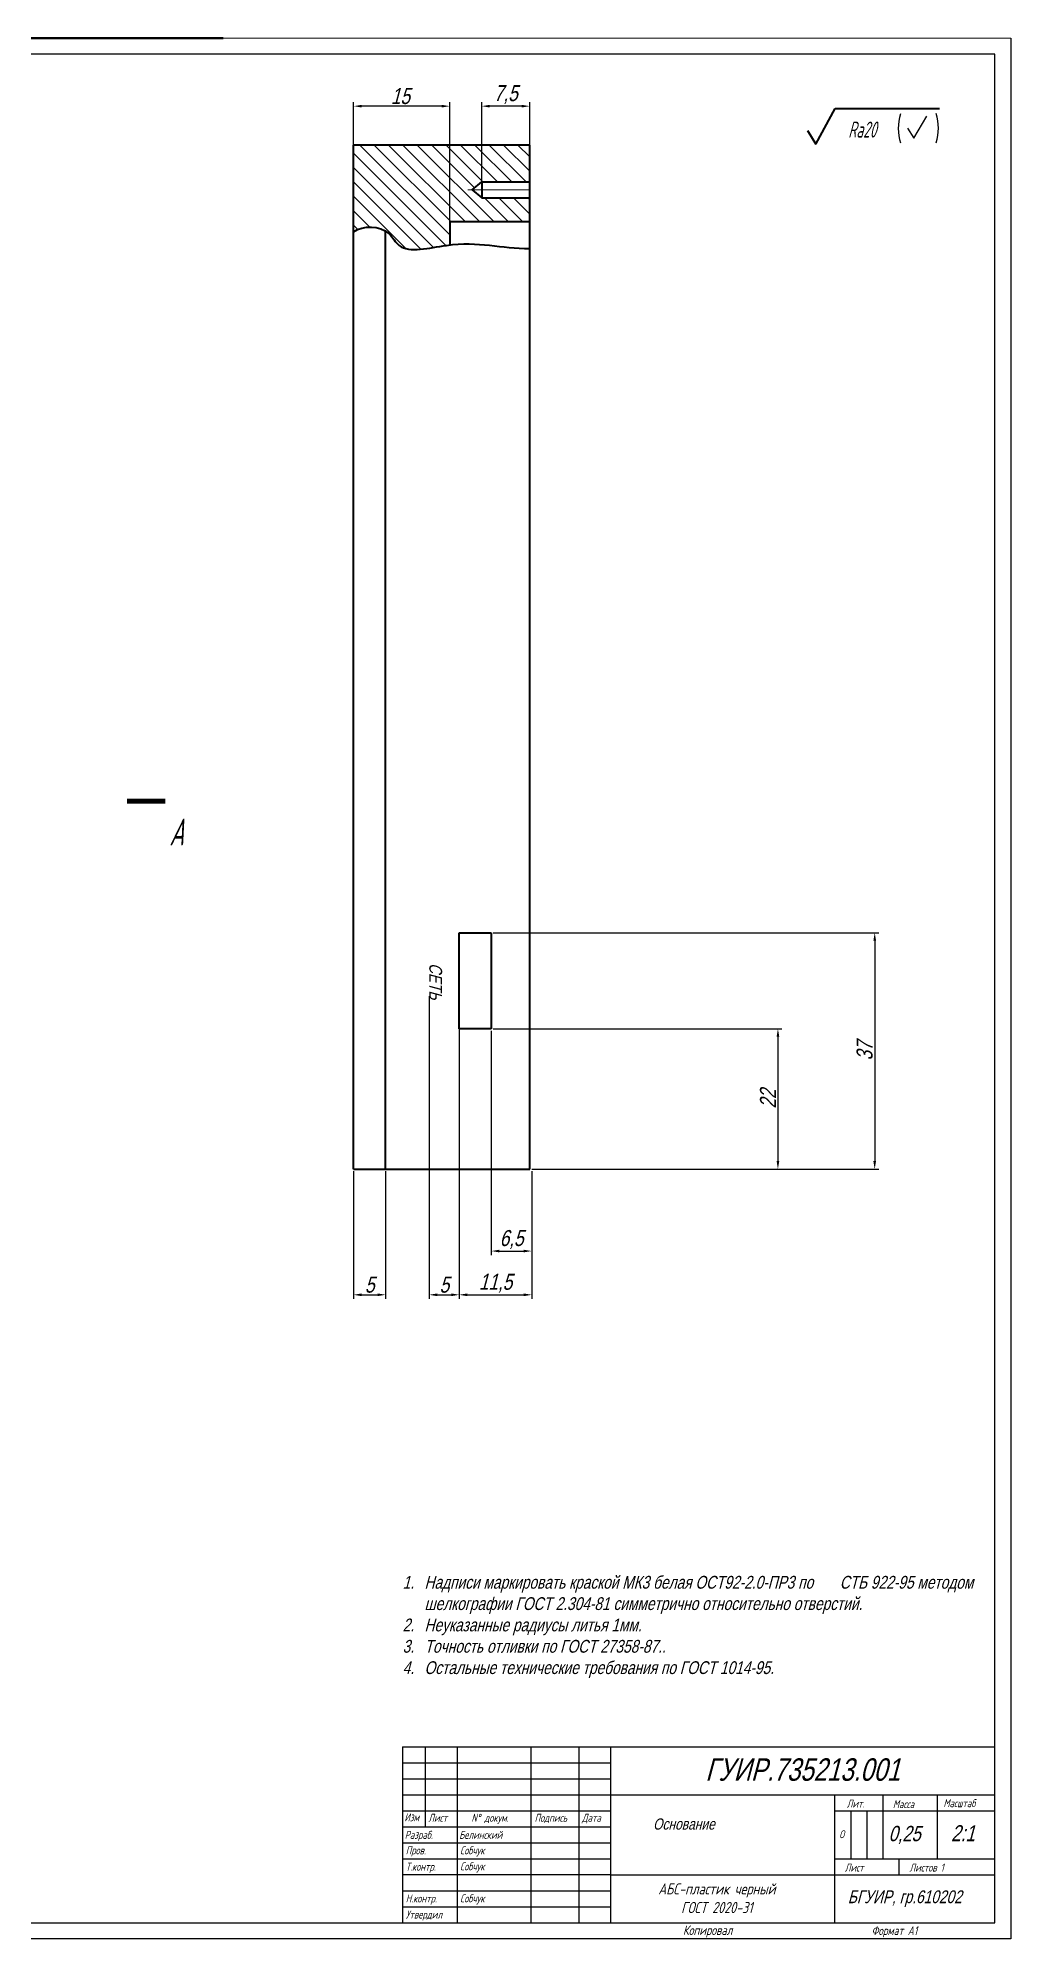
# Model space of a CAD drawing. Header units: millimetres. Extents: x 4478846 to 4492776, y 3796523 to 3799112.
# Drawn here: x 4484478 to 4484782, y 3797671 to 3798265 of the extents above; entities that cross this region are included whole.
import ezdxf

# ---------------------------------------------------------------- set-up
doc = ezdxf.new("R2010")
doc.units = ezdxf.units.MM
doc.linetypes.add('CENTER2', pattern=[28.575, 19.05, -3.175, 3.175, -3.175])
doc.layers.get('0').update_dxf_attribs({"lineweight": 25})
doc.layers.get('Defpoints').update_dxf_attribs({"color": 5})
for name, color, linetype, lineweight in [('1', 1, 'Continuous', 40), ('2', 3, 'CENTER2', 20), ('dim', 7, 'Continuous', 20), ('TXT', 220, 'Continuous', 20), ('Рамка', 7, 'Continuous', 60)]:
    doc.layers.add(name, color=color, linetype=linetype, lineweight=lineweight)
for name, color, linetype in [('MultiLayer', 9, 'Continuous'), ('RAHMEN025', 7, 'Continuous'), ('Title', 7, 'Continuous'), ('Текст', 4, 'Continuous')]:
    doc.layers.add(name, color=color, linetype=linetype)
doc.styles.add('5', font='gostw.shx', dxfattribs={"width": 0.75, "oblique": 15, "height": 5})
doc.styles.add('7', font='gostw.shx', dxfattribs={"width": 0.75, "oblique": 15, "height": 7})
doc.styles.add('ESKD', font='standarteskd.shx', dxfattribs={"width": 0.8, "oblique": 15})
doc.styles.get("Standard").update_dxf_attribs({"font": 'arial.ttf'})
doc.styles.add('стиль рамки', font='romans.shx', dxfattribs={"width": 0.75, "oblique": 15, "height": 3.5})
doc.styles.add('стиль1', font='romans.shx', dxfattribs={"width": 0.75, "oblique": 15, "height": 3.5})
doc.dimstyles.new('ISO-25', dxfattribs={"dimtxt": 2.5, "dimasz": 2.5, "dimexe": 1.25, "dimexo": 0.625, "dimtad": 1, "dimtxsty": 'Standard', "dimcen": 2.5, "dimadec": 0, "dimazin": 0, "dimtfac": 1, "dimtmove": 0, "dimatfit": 3, "dimfxl": 1, "dimarcsym": 0})

# ---------------------------------------------------------------- blocks, each defined once
blk = doc.blocks.new('*D422')
at = {"layer": 'Defpoints', "color": 0, "transparency": 16777216}
for p in [(4484619.47, 3797984.94), (4484631.47, 3797911.07), (4484739.22, 3797911.07)]:
    blk.add_point(p, dxfattribs=at)
at = {"layer": 'dim', "color": 0, "lineweight": -2, "transparency": 16777216}
for p, q in [((4484620.1, 3797984.94), (4484740.47, 3797984.94)), ((4484739.22, 3797982.44), (4484739.22, 3797913.57)), ((4484632.1, 3797911.07), (4484740.47, 3797911.07))]:
    blk.add_line(p, q, dxfattribs=at)
at = {"layer": 'dim', "color": 0, "transparency": 16777216}
for points in [[(4484738.8, 3797982.44), (4484739.64, 3797982.44), (4484739.22, 3797984.94)], [(4484738.8, 3797913.57), (4484739.64, 3797913.57), (4484739.22, 3797911.07)]]:
    blk.add_solid(points, dxfattribs=at)
at = {"layer": 'dim', "color": 0, "transparency": 16777216, "insert": (4484736.09, 3797948.01), "char_height": 2.5, "attachment_point": 5, "rotation": 90, "style": 'ESKD'}
blk.add_mtext('{\\H2x;37}', dxfattribs=at)
blk = doc.blocks.new('*D423')
at = {"layer": 'Defpoints', "color": 0, "transparency": 16777216}
for p in [(4484619.47, 3797954.94), (4484631.47, 3797911.07), (4484708.99, 3797911.07)]:
    blk.add_point(p, dxfattribs=at)
at = {"layer": 'dim', "color": 0, "lineweight": -2, "transparency": 16777216}
for p, q in [((4484620.1, 3797954.94), (4484710.24, 3797954.94)), ((4484708.99, 3797952.44), (4484708.99, 3797913.57)), ((4484632.1, 3797911.07), (4484710.24, 3797911.07))]:
    blk.add_line(p, q, dxfattribs=at)
at = {"layer": 'dim', "color": 0, "transparency": 16777216}
for points in [[(4484708.58, 3797952.44), (4484709.41, 3797952.44), (4484708.99, 3797954.94)], [(4484708.58, 3797913.57), (4484709.41, 3797913.57), (4484708.99, 3797911.07)]]:
    blk.add_solid(points, dxfattribs=at)
at = {"layer": 'dim', "color": 0, "transparency": 16777216, "insert": (4484705.87, 3797933.01), "char_height": 2.5, "attachment_point": 5, "rotation": 90, "style": 'ESKD'}
blk.add_mtext('{\\H2x;22}', dxfattribs=at)
blk = doc.blocks.new('*D424')
at = {"layer": 'Defpoints', "color": 0, "transparency": 16777216}
for p in [(4484609.47, 3797954.94), (4484632.1, 3797911.07), (4484632.1, 3797871.8)]:
    blk.add_point(p, dxfattribs=at)
at = {"layer": 'dim', "color": 0, "lineweight": -2, "transparency": 16777216}
for p, q in [((4484609.47, 3797954.32), (4484609.47, 3797870.55)), ((4484632.1, 3797910.44), (4484632.1, 3797870.55)), ((4484611.97, 3797871.8), (4484629.6, 3797871.8))]:
    blk.add_line(p, q, dxfattribs=at)
at = {"layer": 'dim', "color": 0, "transparency": 16777216}
for points in [[(4484611.97, 3797872.22), (4484611.97, 3797871.38), (4484609.47, 3797871.8)], [(4484629.6, 3797872.22), (4484629.6, 3797871.38), (4484632.1, 3797871.8)]]:
    blk.add_solid(points, dxfattribs=at)
at = {"layer": 'dim', "color": 0, "transparency": 16777216, "insert": (4484620.78, 3797875.4), "char_height": 2.5, "attachment_point": 5, "style": 'ESKD'}
blk.add_mtext('{\\H2x;11,5}', dxfattribs=at)
blk = doc.blocks.new('*D425')
at = {"layer": 'Defpoints', "color": 0, "transparency": 16777216}
for p in [(4484619.47, 3797954.94), (4484632.1, 3797911.07), (4484632.1, 3797885.47)]:
    blk.add_point(p, dxfattribs=at)
at = {"layer": 'dim', "color": 0, "lineweight": -2, "transparency": 16777216}
for p, q in [((4484619.47, 3797954.32), (4484619.47, 3797884.22)), ((4484632.1, 3797910.44), (4484632.1, 3797884.22)), ((4484621.97, 3797885.47), (4484629.6, 3797885.47))]:
    blk.add_line(p, q, dxfattribs=at)
at = {"layer": 'dim', "color": 0, "transparency": 16777216}
for points in [[(4484621.97, 3797885.89), (4484621.97, 3797885.05), (4484619.47, 3797885.47)], [(4484629.6, 3797885.89), (4484629.6, 3797885.05), (4484632.1, 3797885.47)]]:
    blk.add_solid(points, dxfattribs=at)
at = {"layer": 'dim', "color": 0, "transparency": 16777216, "insert": (4484625.78, 3797889.07), "char_height": 2.5, "attachment_point": 5, "style": 'ESKD'}
blk.add_mtext('{\\H2x;6,5}', dxfattribs=at)
blk = doc.blocks.new('*D426')
at = {"layer": 'Defpoints', "color": 0, "transparency": 16777216}
for p in [(4484600.11, 3797965.76), (4484609.47, 3797969.94), (4484609.47, 3797871.8)]:
    blk.add_point(p, dxfattribs=at)
at = {"layer": 'dim', "color": 0, "lineweight": -2, "transparency": 16777216}
for p, q in [((4484600.11, 3797965.13), (4484600.11, 3797870.55)), ((4484609.47, 3797969.32), (4484609.47, 3797870.55)), ((4484602.61, 3797871.8), (4484606.97, 3797871.8))]:
    blk.add_line(p, q, dxfattribs=at)
at = {"layer": 'dim', "color": 0, "transparency": 16777216}
for points in [[(4484602.61, 3797872.22), (4484602.61, 3797871.38), (4484600.11, 3797871.8)], [(4484606.97, 3797872.22), (4484606.97, 3797871.38), (4484609.47, 3797871.8)]]:
    blk.add_solid(points, dxfattribs=at)
at = {"layer": 'dim', "color": 0, "transparency": 16777216, "insert": (4484604.79, 3797874.93), "char_height": 2.5, "attachment_point": 5, "style": 'ESKD'}
blk.add_mtext('{\\H2x;5}', dxfattribs=at)
blk = doc.blocks.new('*D427')
at = {"layer": 'Defpoints', "color": 0, "transparency": 16777216}
for p in [(4484576.47, 3797911.07), (4484586.47, 3797911.07), (4484586.47, 3797871.8)]:
    blk.add_point(p, dxfattribs=at)
at = {"layer": 'dim', "color": 0, "lineweight": -2, "transparency": 16777216}
for p, q in [((4484576.47, 3797910.44), (4484576.47, 3797870.55)), ((4484586.47, 3797910.44), (4484586.47, 3797870.55)), ((4484578.97, 3797871.8), (4484583.97, 3797871.8))]:
    blk.add_line(p, q, dxfattribs=at)
at = {"layer": 'dim', "color": 0, "transparency": 16777216}
for points in [[(4484578.97, 3797872.22), (4484578.97, 3797871.38), (4484576.47, 3797871.8)], [(4484583.97, 3797872.22), (4484583.97, 3797871.38), (4484586.47, 3797871.8)]]:
    blk.add_solid(points, dxfattribs=at)
at = {"layer": 'dim', "color": 0, "transparency": 16777216, "insert": (4484581.47, 3797874.93), "char_height": 2.5, "attachment_point": 5, "style": 'ESKD'}
blk.add_mtext('{\\H2x;5}', dxfattribs=at)
blk = doc.blocks.new('*D447')
at = {"layer": 'Defpoints', "color": 0, "transparency": 16777216}
for p in [(4484576.47, 3798243.21), (4484576.47, 3798203.99), (4484606.47, 3798203.46)]:
    blk.add_point(p, dxfattribs=at)
at = {"layer": 'dim', "color": 0, "lineweight": -2, "transparency": 16777216}
for p, q in [((4484576.47, 3798204.62), (4484576.47, 3798244.46)), ((4484606.47, 3798204.09), (4484606.47, 3798244.46)), ((4484603.97, 3798243.21), (4484578.97, 3798243.21))]:
    blk.add_line(p, q, dxfattribs=at)
at = {"layer": 'dim', "color": 0, "transparency": 16777216}
for points in [[(4484578.97, 3798243.63), (4484578.97, 3798242.8), (4484576.47, 3798243.21)], [(4484603.97, 3798243.63), (4484603.97, 3798242.8), (4484606.47, 3798243.21)]]:
    blk.add_solid(points, dxfattribs=at)
at = {"layer": 'dim', "color": 0, "transparency": 16777216, "insert": (4484591.07, 3798246.34), "char_height": 2.5, "attachment_point": 5, "style": 'ESKD'}
blk.add_mtext('{\\H2x;15}', dxfattribs=at)
blk = doc.blocks.new('*D448')
at = {"layer": 'Defpoints', "color": 0, "transparency": 16777216}
for p in [(4484616.47, 3798243.21), (4484616.47, 3798217.05), (4484631.47, 3798217.05)]:
    blk.add_point(p, dxfattribs=at)
at = {"layer": 'dim', "color": 0, "lineweight": -2, "transparency": 16777216}
for p, q in [((4484616.47, 3798217.67), (4484616.47, 3798244.46)), ((4484631.47, 3798217.67), (4484631.47, 3798244.46)), ((4484628.97, 3798243.21), (4484618.97, 3798243.21))]:
    blk.add_line(p, q, dxfattribs=at)
at = {"layer": 'dim', "color": 0, "transparency": 16777216}
for points in [[(4484618.97, 3798243.63), (4484618.97, 3798242.8), (4484616.47, 3798243.21)], [(4484628.97, 3798243.63), (4484628.97, 3798242.8), (4484631.47, 3798243.21)]]:
    blk.add_solid(points, dxfattribs=at)
at = {"layer": 'dim', "color": 0, "transparency": 16777216, "insert": (4484623.97, 3798246.82), "char_height": 2.5, "attachment_point": 5, "style": 'ESKD'}
blk.add_mtext('{\\H2x;7,5}', dxfattribs=at)

msp = doc.modelspace()

# ---------------------------------------------------------------- hatches: boundary and pattern name
at = {"transparency": 33554687}
h = msp.add_hatch(dxfattribs=at)
h.set_pattern_fill('ANSI31', color=256, angle=90)
h.set_pattern_definition([(135, (4484377.3277, 3797758.624), (-2.245064, -2.245064), [])])
edge = h.paths.add_edge_path()
edge.add_line((4484606.47024, 3798207.06882), (4484631.47024, 3798207.06882))
edge.add_line((4484631.47024, 3798207.06882), (4484631.47024, 3798214.5466))
edge.add_line((4484631.47024, 3798214.5466), (4484616.47024, 3798214.5466))
edge.add_line((4484616.47024, 3798214.5466), (4484613.47024, 3798217.04882))
edge.add_line((4484613.47024, 3798217.04882), (4484616.47024, 3798219.55105))
edge.add_line((4484616.47024, 3798219.55105), (4484631.47024, 3798219.55105))
edge.add_line((4484631.47024, 3798219.55105), (4484631.47024, 3798231.06882))
edge.add_line((4484631.47024, 3798231.06882), (4484576.47024, 3798231.06882))
edge.add_line((4484576.47024, 3798231.06882), (4484576.47024, 3798203.99444))
edge.add_spline(control_points=[(4484576.47024, 3798203.99444), (4484579.37385, 3798205.93726), (4484586.67435, 3798206.23781), (4484591.50855, 3798196.5672), (4484600.55638, 3798199.10212), (4484606.13363, 3798199.81582), (4484606.47024, 3798199.85531)], knot_values=[0, 0, 0, 0, 13.768027562, 19.063158837, 33.053453953, 33.963044854, 33.963044854, 33.963044854, 33.963044854], degree=3, periodic=0)
edge.add_line((4484606.47024, 3798199.85531), (4484606.47024, 3798207.06882))

# ---------------------------------------------------------------- linework, layer by layer
for p, q in [((4484776.77537, 3798259.5109), (4483961.77537, 3798259.5109)), ((4484776.77537, 3797675.5109), (4484776.77537, 3798259.5109)), ((4484751.44961, 3798233.25359), (4484755.52558, 3798240.0703)), ((4484751.44961, 3798233.25359), (4484755.52558, 3798240.0703)), ((4484749.46698, 3798236.31014), (4484751.44961, 3798233.25359)), ((4484749.46698, 3798236.31014), (4484751.44961, 3798233.25359)), ((4484591.77537, 3797725.5109), (4484656.77537, 3797725.5109)), ((4484591.77537, 3797720.5109), (4484656.77537, 3797720.5109)), ((4484591.77537, 3797715.5109), (4484656.77537, 3797715.5109)), ((4484731.77537, 3797710.5109), (4484731.77537, 3797695.5109)), ((4484736.77537, 3797710.5109), (4484736.77537, 3797695.5109)), ((4484591.77537, 3797700.5109), (4484656.77537, 3797700.5109)), ((4484591.77537, 3797695.5109), (4484656.77537, 3797695.5109)), ((4484656.77537, 3797690.5109), (4484591.77537, 3797690.5109)), ((4484591.77537, 3797685.5109), (4484656.77537, 3797685.5109)), ((4484591.77537, 3797680.5109), (4484656.77537, 3797680.5109)), ((4483961.77537, 3797675.5109), (4484776.77537, 3797675.5109))]:
    msp.add_line(p, q)
for points in [[(4484591.77537, 3797730.5109), (4484776.77537, 3797730.5109)], [(4484591.77537, 3797730.5109), (4484591.77537, 3797675.5109)], [(4484598.77537, 3797730.5109), (4484598.77537, 3797705.5109)], [(4484608.77537, 3797730.5109), (4484608.77537, 3797675.5109)], [(4484631.77537, 3797730.5109), (4484631.77537, 3797675.5109)], [(4484646.77537, 3797730.5109), (4484646.77537, 3797675.5109)], [(4484656.77537, 3797675.5109), (4484656.77537, 3797730.5109)], [(4484656.77537, 3797715.5109), (4484776.77537, 3797715.5109)], [(4484726.77537, 3797675.5109), (4484726.77537, 3797715.5109)], [(4484741.77537, 3797715.5109), (4484741.77537, 3797696.5109), (4484741.77537, 3797695.5109)], [(4484758.77537, 3797715.5109), (4484758.77537, 3797695.5109)], [(4484591.77537, 3797710.5109), (4484656.77537, 3797710.5109)], [(4484726.77537, 3797710.5109), (4484776.77537, 3797710.5109)], [(4484591.77537, 3797705.5109), (4484656.77537, 3797705.5109)], [(4484726.77537, 3797695.5109), (4484776.77537, 3797695.5109)], [(4484746.77537, 3797695.5109), (4484746.77537, 3797690.5109)], [(4484656.77537, 3797690.5109), (4484776.77537, 3797690.5109)]]:
    msp.add_lwpolyline(points)
for centre, start, end in [((4484761.52267, 3798236.27398), 162.26567195, 197.73432805), ((4484761.52267, 3798236.27398), 162.26567195, 197.73432805), ((4484744.13626, 3798236.34258), 342.26567195, 17.73432805)]:
    msp.add_arc(centre, 14.95796, start, end)
at = {"layer": '1'}
for p, q in [((4484720.81534, 3798231.37263), (4484726.84815, 3798242.51014)), ((4484720.81534, 3798231.37263), (4484726.84815, 3798242.51014)), ((4484726.84815, 3798242.51014), (4484759.45052, 3798242.51014)), ((4484718.24558, 3798235.65557), (4484720.81534, 3798231.37263)), ((4484718.24558, 3798235.65557), (4484720.81534, 3798231.37263)), ((4484576.47024, 3797911.06882), (4484576.47024, 3798231.06882)), ((4484631.47024, 3798231.06882), (4484576.47024, 3798231.06882)), ((4484631.47024, 3797911.06882), (4484631.47024, 3798231.06882)), ((4484613.47024, 3798217.04882), (4484616.47024, 3798219.55105)), ((4484613.47024, 3798217.04882), (4484616.47024, 3798214.5466)), ((4484616.47024, 3798219.55105), (4484631.47024, 3798219.55105)), ((4484616.47024, 3798219.55105), (4484616.47024, 3798214.5466)), ((4484616.47024, 3798214.5466), (4484631.47024, 3798214.5466)), ((4484586.47024, 3797911.06882), (4484586.47024, 3798204.16986)), ((4484631.47024, 3798207.06882), (4484606.47024, 3798207.06882)), ((4484606.47024, 3798207.06882), (4484606.47024, 3798199.85531)), ((4484609.47024, 3797954.94484), (4484609.47024, 3797984.94484)), ((4484609.47024, 3797984.94484), (4484619.47024, 3797984.94484)), ((4484619.47024, 3797984.94484), (4484619.47024, 3797954.94484)), ((4484619.47024, 3797954.94484), (4484609.47024, 3797954.94484)), ((4484576.47024, 3797911.06882), (4484631.47024, 3797911.06882)), ((4484576.47024, 3797911.06882), (4484586.47024, 3797911.06882))]:
    msp.add_line(p, q, dxfattribs=at)
at = {"layer": '1', "const_width": 1.596, "flags": 128}
msp.add_lwpolyline([(4484505.63859, 3798026.06882), (4484517.63859, 3798026.06882)], dxfattribs=at)
at = {"layer": '1', "flags": 128}
msp.add_lwpolyline([(4484514.9912, 3798026.06882, 0, 1.596, 0), (4484514.9912, 3798021.26882, 0, 0, 0), (4484514.9912, 3798008.06882, 0, 0, 0)], format="xyseb", dxfattribs=at)
at = {"layer": '1'}
msp.add_open_spline([(4484576.47024, 3798203.99444), (4484579.37385, 3798205.93726), (4484586.67435, 3798206.23781), (4484591.50855, 3798196.5672), (4484612.35377, 3798202.40738), (4484622.41654, 3798198.72616), (4484631.47024, 3798198.69931)], degree=3, knots=[0, 0, 0, 0, 13.768027562, 19.063158837, 33.053453953, 60.295131276, 60.295131276, 60.295131276, 60.295131276], dxfattribs=at)
at = {"layer": '2'}
msp.add_line((4484612.12571, 3798217.04882), (4484633.47024, 3798217.04882), dxfattribs=at)
at = {"layer": 'RAHMEN025'}
for p, q in [((4484781.77537, 3798264.5109), (4484781.77537, 3797670.5109)), ((4484781.77537, 3797670.5109), (4483941.77537, 3797670.5109))]:
    msp.add_line(p, q, dxfattribs=at)
at = {"layer": 'TXT'}
msp.add_line((4484535.77537, 3798264.5109), (4484781.77537, 3798264.5109), dxfattribs=at)
at = {"layer": 'Рамка'}
msp.add_line((4483941.77537, 3798264.5109), (4484535.77537, 3798264.5109), dxfattribs=at)

# ---------------------------------------------------------------- texts
at = {"insert": (4484735.32397, 3798235.90993), "char_height": 5, "attachment_point": 5, "style": '5'}
msp.add_mtext('Ra20', dxfattribs=at)
at = {"width": 105.9279495, "attachment_point": 1, "style": 'ESKD'}
for s, insert, char_height in [('\\pxt1;    {\\H0.7x;Основание }', (4484664.05534, 3797708.18615), 5), ('БГУИР, гр.610202 ', (4484730.82447, 3797685.69772), 4)]:
    msp.add_mtext(s, dxfattribs=dict(at, insert=insert, char_height=char_height))
at = {"attachment_point": 1, "style": 'ESKD'}
for s, insert, char_height in [('0,25\\P ', (4484743.56584, 3797705.85727), 4.8), ('2:1 ', (4484763.07494, 3797706.07015), 5)]:
    msp.add_mtext_dynamic_manual_height_columns(s, width=101.2474268, gutter_width=20, heights=[0], dxfattribs=dict(at, insert=insert, char_height=char_height))
at = {"color": 7, "lineweight": 20, "insert": (4484653.52073, 3797687.9117), "char_height": 3.5, "width": 72.760914, "attachment_point": 1, "style": 'стиль рамки'}
msp.add_mtext('\\pxqc;АБС-пластик черный \\PГОСТ 2020-31', dxfattribs=at)
at = {"layer": '1', "style": '7', "oblique": 15, "width": 0.75}
msp.add_text('А', height=8.4, dxfattribs=at).set_placement((4484518.89333, 3798012.20994))
at = {"layer": 'MultiLayer', "lineweight": -2, "insert": (4484604.10948, 3797979.4603), "char_height": 4, "attachment_point": 1, "rotation": 270, "style": 'ESKD'}
msp.add_mtext_dynamic_manual_height_columns('\\A1;\\pxi-1.7082,l2.7082,t2.7082;СЕТЬ', width=187.5961338, gutter_width=50, heights=[52], dxfattribs=at)
at = {"layer": 'MultiLayer', "lineweight": -2, "insert": (4484587.77537, 3797783.96901), "char_height": 4, "attachment_point": 1, "style": 'ESKD'}
msp.add_mtext_dynamic_manual_height_columns('\\A1;\\pxi-1.7082,l2.7082,t2.7082,12;1.^IНадписи маркировать краской МК3 белая ОСТ92-2.0-ПР3 по       СТБ 922-95 методом шелкографии ГОСТ 2.304-81 симметрично относительно отверстий.\\P2.^IНеуказанные радиусы литья 1мм.\\P3.^IТочность отливки по ГОСТ 27358-87..\\P{\\A0;4.^IОстальные технические требования по ГОСТ 1014-95.}', width=187.5961338, gutter_width=50, heights=[52], dxfattribs=at)
at = {"layer": 'Title', "insert": (4484716.74569, 3797723.40581), "char_height": 7, "attachment_point": 5, "style": 'ESKD'}
msp.add_mtext_dynamic_manual_height_columns('ГУИР.735213.001 ', width=101.2474268, gutter_width=20, heights=[0], dxfattribs=at)
at = {"layer": 'Текст', "style": 'стиль1', "oblique": 15, "width": 0.75}
for s, height, p in [('Изм', 2.5, (4484592.32049, 3797707.27858)), ('Лист', 2.5, (4484599.79626, 3797707.12827)), ('N%%d докум. ', 2.5, (4484613.25222, 3797707.12827)), ('Подпись', 2.5, (4484632.99534, 3797707.12827)), ('Дата', 2.5, (4484647.78354, 3797707.12827)), ('Лит.', 2.5, (4484730.49333, 3797711.57609)), ('Масса', 2.5, (4484744.89485, 3797711.40496)), ('Масштаб', 2.5, (4484760.67578, 3797711.69316)), ('Разраб.', 2.5, (4484592.43666, 3797701.79431)), ('Белинский', 2.5, (4484609.43666, 3797701.79431)), ('О  ', 2.5, (4484728.1617, 3797701.99745)), ('Пров.', 2.5, (4484592.73756, 3797696.96219)), ('Собчук', 2.5, (4484609.73756, 3797696.96219)), ('Т.контр.', 2.5, (4484592.73756, 3797691.84506)), ('Собчук', 2.5, (4484609.73756, 3797691.96219)), ('Лист   ', 2.5, (4484729.86783, 3797691.57609)), ('Листов 1', 2.5, (4484750.07611, 3797691.57609)), ('Н.контр.', 2.5, (4484592.73756, 3797681.92284)), ('Собчук', 2.5, (4484609.73756, 3797681.96219)), ('Утвердил', 2.5, (4484592.73756, 3797676.90323)), ('Копировал', 3, (4484679.3109, 3797671.7609)), ('Формат А1', 2.75, (4484738.23947, 3797671.7609))]:
    msp.add_text(s, height=height, dxfattribs=at).set_placement(p)

# ---------------------------------------------------------------- dimensions: what is measured, and where the dimension line sits
at = {"layer": 'dim'}
dim = msp.add_linear_dim(base=(4484576.47024, 3798243.2149), p1=(4484606.47024, 3798203.46207), p2=(4484576.47024, 3798203.99444), text='{\\H2x;15}', dimstyle='ISO-25', override={"dimtxsty": 'ESKD'}, dxfattribs=at)
dim.commit()
dim.dimension.update_dxf_attribs({"geometry": '*D447', "text_midpoint": (4484591.07242, 3798243.2149), "dimtype": 160})
for base, p1, p2, text, picture, middle in [((4484616.47024, 3798243.2149), (4484631.47024, 3798217.04882), (4484616.47024, 3798217.04882), '{\\H2x;7,5}', '*D448', (4484623.97024, 3798246.81609)), ((4484609.47024, 3797871.80012), (4484600.10948, 3797965.7599), (4484609.47024, 3797969.94484), '{\\H2x;5}', '*D426', (4484604.78986, 3797874.92512)), ((4484632.09524, 3797871.80012), (4484609.47024, 3797954.94484), (4484632.09524, 3797911.06882), '{\\H2x;11,5}', '*D424', (4484620.78274, 3797875.40131)), ((4484632.09524, 3797885.47103), (4484619.47024, 3797954.94484), (4484632.09524, 3797911.06882), '{\\H2x;6,5}', '*D425', (4484625.78274, 3797889.07222)), ((4484586.47024, 3797871.80012), (4484576.47024, 3797911.06882), (4484586.47024, 3797911.06882), '{\\H2x;5}', '*D427', (4484581.47024, 3797874.92512))]:
    dim = msp.add_linear_dim(base=base, p1=p1, p2=p2, text=text, dimstyle='ISO-25', override={"dimtxsty": 'ESKD'}, dxfattribs=at)
    dim.commit()
    dim.dimension.update_dxf_attribs({"geometry": picture, "text_midpoint": middle})
dim = msp.add_linear_dim(base=(4484739.21974, 3797911.06882), p1=(4484619.47024, 3797984.94484), p2=(4484631.47024, 3797911.06882), angle=90, text='{\\H2x;37}', dimstyle='ISO-25', override={"dimtxsty": 'ESKD'}, dxfattribs=at)
dim.commit()
dim.dimension.update_dxf_attribs({"geometry": '*D422', "text_midpoint": (4484739.21974, 3797948.00683), "dimtype": 160})
dim = msp.add_linear_dim(base=(4484708.99368, 3797911.06882), p1=(4484619.47024, 3797954.94484), p2=(4484631.47024, 3797911.06882), angle=90, text='{\\H2x;22}', dimstyle='ISO-25', override={"dimtxsty": 'ESKD'}, dxfattribs=at)
dim.commit()
dim.dimension.update_dxf_attribs({"geometry": '*D423', "text_midpoint": (4484705.86868, 3797933.00683)})

doc.saveas('drawing.dxf')
